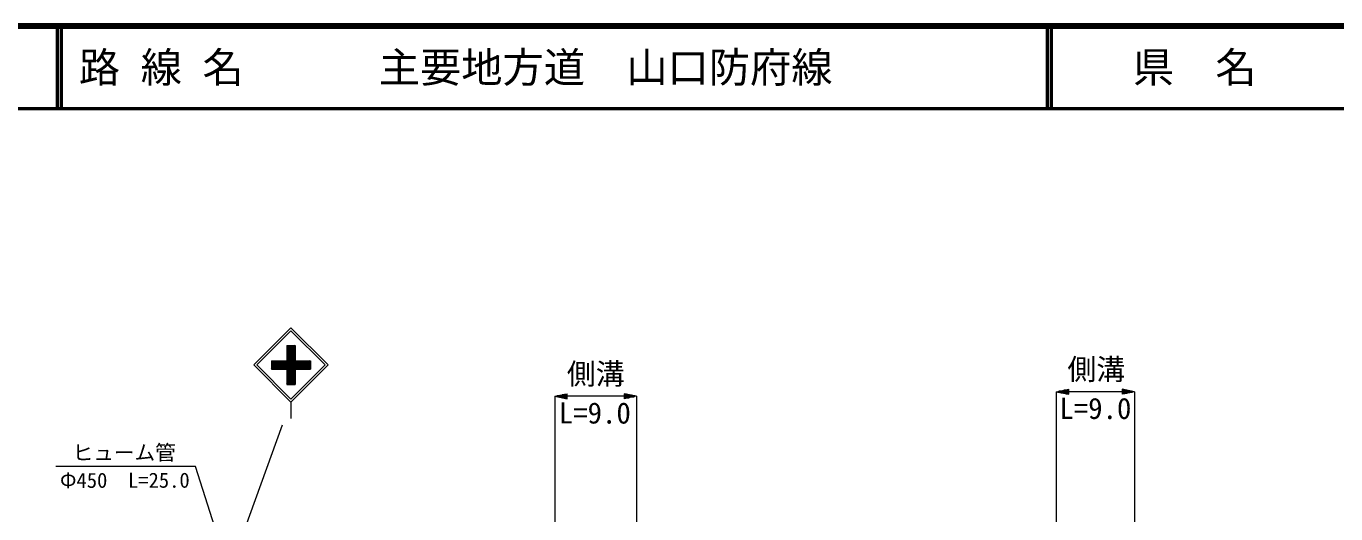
# Model space of a CAD drawing. Units: millimetres, scale not verified. Extents: x 40000 to 680000, y 20000 to 380000.
# Drawn here: x 173998 to 332732, y 320842 to 380000 of the extents above; entities that cross this region are included whole.
import ezdxf
from ezdxf.enums import TextEntityAlignment as Align

# ---------------------------------------------------------------- set-up
doc = ezdxf.new("R2010")
doc.units = ezdxf.units.MM
doc.header["$LTSCALE"] = 1000
for name, color, linetype, lineweight in [('M-STR-HTXT', 7, 'Continuous', 13), ('M-STR-STRC', 7, 'Continuous', 13), ('M-STR-STRD', 7, 'Continuous', 13), ('M-TTL', 2, 'Continuous', 140), ('M-TTL-LINE', 7, 'Continuous', 50)]:
    doc.layers.add(name, color=color, linetype=linetype, lineweight=lineweight)
doc.layers.add('M-TTL-TXT', color=7, linetype='Continuous')
doc.styles.add('ＭＳ ゴシック', font='')
doc.styles.get('ＭＳ ゴシック').set_extended_font_data('MS Gothic')

msp = doc.modelspace()

# ---------------------------------------------------------------- linework, layer by layer
at = {"layer": 'M-STR-HTXT'}
for p, q in [((238059, 335102), (239559, 335402)), ((238059, 335102), (239559, 334802)), ((238059, 335102), (239559, 335102)), ((238059, 335102), (238059, 298908)), ((239559, 335162), (238359, 335162)), ((239559, 335042), (238359, 335042)), ((238659, 335222), (239559, 335222)), ((238659, 334982), (239559, 334982)), ((239559, 335282), (238959, 335282)), ((239259, 335342), (239559, 335342)), ((239559, 334802), (239559, 335402)), ((246470, 335102), (239559, 335102)), ((247970, 335102), (246470, 335402)), ((246470, 335402), (246470, 334802)), ((246770, 335342), (246470, 335342)), ((246470, 335282), (247070, 335282)), ((247370, 335222), (246470, 335222)), ((246470, 335162), (247670, 335162)), ((247970, 335102), (246470, 334802)), ((247970, 335102), (246470, 335102)), ((246470, 335042), (247670, 335042)), ((247370, 334982), (246470, 334982)), ((247970, 335102), (247970, 300149)), ((298855, 335656), (300355, 335956)), ((298855, 335656), (300355, 335356)), ((298855, 335656), (300355, 335656)), ((298855, 335656), (298855, 295693)), ((300355, 335716), (299155, 335716)), ((300355, 335596), (299155, 335596)), ((299455, 335776), (300355, 335776)), ((299455, 335536), (300355, 335536)), ((300355, 335836), (299755, 335836)), ((300355, 335476), (299755, 335476)), ((300055, 335896), (300355, 335896)), ((300055, 335416), (300355, 335416)), ((300355, 335356), (300355, 335956)), ((306846, 335656), (300355, 335656)), ((308346, 335656), (306846, 335956)), ((306846, 335956), (306846, 335356)), ((307146, 335896), (306846, 335896)), ((306846, 335836), (307446, 335836)), ((307746, 335776), (306846, 335776)), ((306846, 335716), (308046, 335716)), ((308346, 335656), (306846, 335356)), ((308346, 335656), (306846, 335656)), ((306846, 335596), (308046, 335596)), ((307746, 335536), (306846, 335536)), ((306846, 335476), (307446, 335476)), ((307146, 335416), (306846, 335416)), ((308346, 335656), (308346, 295868)), ((239559, 334922), (238959, 334922)), ((239259, 334862), (239559, 334862)), ((246470, 334922), (247070, 334922)), ((246770, 334862), (246470, 334862)), ((194500, 326584), (177585, 326579)), ((201668, 304327), (194500, 326584))]:
    msp.add_line(p, q, dxfattribs=at)
at = {"layer": 'M-STR-STRC'}
for p, q in [((201582, 338908), (206082, 343408)), ((201935, 338908), (206082, 343054)), ((210582, 338907), (206082, 343408)), ((210229, 338907), (206082, 343054)), ((204673, 338408), (206583, 340318)), ((204814, 338408), (206583, 340176)), ((204956, 338408), (206583, 340035)), ((205097, 338408), (206583, 339893)), ((205239, 338408), (206583, 339752)), ((205583, 341268), (206583, 341267)), ((205583, 341268), (205583, 339408)), ((205583, 341157), (205694, 341268)), ((205583, 341015), (205836, 341267)), ((205583, 340874), (205977, 341267)), ((205583, 340732), (206119, 341267)), ((205583, 340591), (206260, 341267)), ((205583, 340449), (206401, 341267)), ((205583, 340308), (206543, 341267)), ((206583, 340216), (205583, 341216)), ((205583, 340166), (206583, 341167)), ((206583, 340075), (205583, 341075)), ((205583, 340025), (206583, 341025)), ((206583, 339934), (205583, 340933)), ((205583, 339883), (206583, 340884)), ((206583, 339792), (205583, 340792)), ((205583, 339742), (206583, 340742)), ((206583, 339651), (205583, 340650)), ((205583, 339600), (206583, 340601)), ((206583, 339509), (205583, 340509)), ((205583, 339459), (206583, 340459)), ((207543, 338408), (205583, 340368)), ((207402, 338408), (205583, 340226)), ((207261, 338408), (205583, 340085)), ((207119, 338408), (205583, 339944)), ((206978, 338408), (205583, 339802)), ((206583, 340358), (205673, 341268)), ((206583, 340499), (205815, 341267)), ((206583, 340640), (205956, 341267)), ((206583, 340782), (206098, 341267)), ((206583, 340923), (206239, 341267)), ((206583, 341065), (206381, 341267)), ((206583, 341206), (206522, 341267)), ((206583, 341267), (206583, 339408)), ((201582, 338908), (206082, 334407)), ((201935, 338908), (206082, 334761)), ((203722, 339408), (203722, 338408)), ((203722, 339408), (205583, 339408)), ((203722, 339295), (203834, 339408)), ((203722, 339154), (203976, 339408)), ((203722, 339013), (204117, 339408)), ((203722, 338871), (204259, 339408)), ((203722, 338730), (204400, 339408)), ((203722, 338588), (204542, 339408)), ((203722, 338447), (204683, 339408)), ((204715, 338408), (203722, 339400)), ((204573, 338408), (203722, 339259)), ((204432, 338408), (203722, 339117)), ((204291, 338408), (203722, 338976)), ((204149, 338408), (203722, 338835)), ((204008, 338408), (203722, 338693)), ((203866, 338408), (203722, 338552)), ((203725, 338408), (203722, 338410)), ((203722, 338408), (205583, 338408)), ((203824, 338408), (204824, 339408)), ((204856, 338408), (203856, 339408)), ((203966, 338408), (204966, 339408)), ((204998, 338408), (203998, 339408)), ((204107, 338408), (205107, 339408)), ((205139, 338408), (204139, 339408)), ((204249, 338408), (205249, 339408)), ((205281, 338408), (204281, 339408)), ((204390, 338408), (205390, 339408)), ((205422, 338408), (204422, 339408)), ((204532, 338408), (205531, 339408)), ((205563, 338408), (204563, 339408)), ((206582, 337530), (204705, 339408)), ((206582, 337671), (204846, 339408)), ((206582, 337813), (204988, 339408)), ((206582, 337954), (205129, 339408)), ((206583, 338096), (205271, 339408)), ((205380, 338408), (206583, 339611)), ((206583, 338237), (205412, 339408)), ((205521, 338408), (206583, 339469)), ((206583, 338378), (205553, 339408)), ((205582, 338044), (206946, 339408)), ((205582, 337903), (207087, 339408)), ((205582, 337761), (207228, 339408)), ((205582, 337620), (207370, 339408)), ((205582, 337479), (207511, 339408)), ((205583, 338408), (205582, 336548)), ((205582, 337337), (206583, 338337)), ((205582, 337196), (206583, 338196)), ((206836, 338408), (205583, 339661)), ((206695, 338408), (205583, 339519)), ((205583, 338327), (206663, 339408)), ((205583, 338186), (206804, 339408)), ((206582, 337389), (205583, 338388)), ((206582, 337247), (205583, 338247)), ((206582, 337106), (205583, 338106)), ((206082, 334761), (210229, 338907)), ((206082, 334407), (210582, 338907)), ((206583, 338408), (206582, 336547)), ((206583, 339408), (208442, 339407)), ((206583, 338408), (208442, 338407)), ((206653, 338408), (207653, 339408)), ((207685, 338408), (206685, 339408)), ((206794, 338408), (207794, 339408)), ((207826, 338408), (206826, 339408)), ((206936, 338408), (207936, 339407)), ((207968, 338407), (206968, 339408)), ((207077, 338408), (208077, 339407)), ((208109, 338407), (207109, 339408)), ((207218, 338408), (208218, 339407)), ((208251, 338407), (207250, 339408)), ((207360, 338408), (208360, 339407)), ((208392, 338407), (207392, 339408)), ((207501, 338408), (208442, 339348)), ((208442, 338499), (207533, 339408)), ((207643, 338408), (208442, 339207)), ((208442, 338640), (207675, 339408)), ((207784, 338408), (208442, 339066)), ((208442, 338781), (207816, 339408)), ((207926, 338407), (208442, 338924)), ((208442, 338923), (207958, 339407)), ((208067, 338407), (208442, 338783)), ((208442, 339064), (208099, 339407)), ((208208, 338407), (208442, 338641)), ((208442, 339206), (208240, 339407)), ((208350, 338407), (208442, 338500)), ((208442, 339347), (208382, 339407)), ((208442, 339407), (208442, 338407)), ((205582, 337054), (206583, 338054)), ((206582, 336965), (205582, 337964)), ((205582, 336913), (206582, 337913)), ((206582, 336823), (205582, 337823)), ((205582, 336771), (206582, 337772)), ((206582, 336682), (205582, 337681)), ((205582, 336630), (206582, 337630)), ((206575, 336547), (205582, 337540)), ((206434, 336547), (205582, 337399)), ((206292, 336547), (205582, 337257)), ((206151, 336547), (205582, 337116)), ((206009, 336547), (205582, 336975)), ((205868, 336547), (205582, 336833)), ((205726, 336548), (205582, 336692)), ((205585, 336548), (205582, 336550)), ((205582, 336548), (206582, 336547)), ((205641, 336548), (206582, 337489)), ((205783, 336547), (206582, 337347)), ((205924, 336547), (206582, 337206)), ((206065, 336547), (206582, 337064)), ((206207, 336547), (206582, 336923)), ((206348, 336547), (206582, 336781)), ((206490, 336547), (206582, 336640)), ((206082, 334407), (206082, 332407))]:
    msp.add_line(p, q, dxfattribs=at)
at = {"layer": 'M-STR-STRD'}
msp.add_line((194056, 301168), (205053, 331634), dxfattribs=at)
at = {"layer": 'M-TTL'}
msp.add_line((680000, 380000), (40000, 380000), dxfattribs=at)
at = {"layer": 'M-TTL-LINE'}
for p, q in [((177750, 380000), (177750, 370000)), ((178250, 380000), (178250, 370000)), ((297750, 380000), (297750, 370000)), ((298250, 380000), (298250, 370000)), ((40000, 370000), (680000, 370000))]:
    msp.add_line(p, q, dxfattribs=at)

# ---------------------------------------------------------------- texts
at = {"layer": 'M-STR-HTXT', "style": 'ＭＳ ゴシック'}
for p in [(300203, 336326), (239532, 335772)]:
    msp.add_text('側溝', height=2566, dxfattribs=at).set_placement(p, align=Align.BOTTOM_LEFT)
for p in [(238550, 331033), (299222, 331588)]:
    msp.add_text('L=9.0', height=2566, rotation=359.903, dxfattribs=at).set_placement(p, align=Align.BOTTOM_LEFT)
for s, p in [('ヒューム管', (185874, 328272)), ('Φ450\u3000L=25.0', (185955, 324914))]:
    msp.add_text(s, height=1833, rotation=0.078, dxfattribs=at).set_placement(p, align=Align.MIDDLE_CENTER)
at = {"layer": 'M-TTL-TXT', "style": 'ＭＳ ゴシック'}
for s, p in [('路 線 名', (180380, 375000)), ('主要地方道\u3000山口防府線', (216734, 375000))]:
    msp.add_text(s, height=3666, dxfattribs=at).set_placement(p, align=Align.MIDDLE_LEFT)
msp.add_text('県\u3000名', height=3666, dxfattribs=at).set_placement((315625, 375000), align=Align.MIDDLE_CENTER)

doc.saveas('drawing.dxf')
